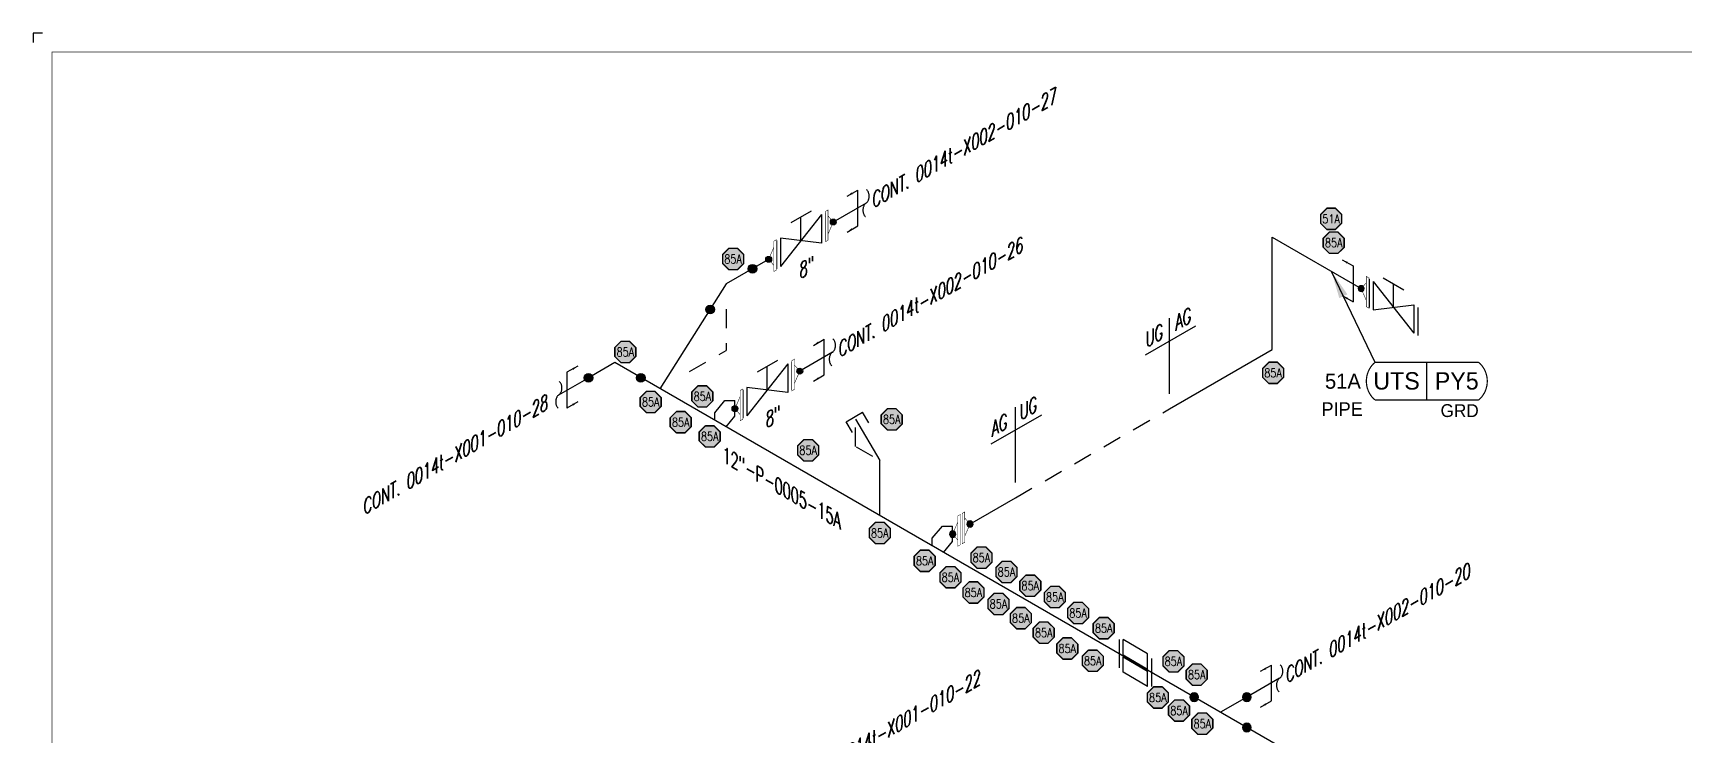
# Model space of a CAD drawing. Header units: inches. Extents: x 0.1 to 17.4, y 0.1 to 11.4.
# Drawn here: x 0.12 to 11.06, y 6.72 to 11.37 of the extents above; entities that cross this region are included whole.
import ezdxf
from ezdxf.enums import TextEntityAlignment as Align

# ---------------------------------------------------------------- set-up
doc = ezdxf.new("R2010")
doc.units = ezdxf.units.IN
doc.header["$MEASUREMENT"] = 0
doc.linetypes.add('HIDDEN2', pattern=[0.1875, 0.125, -0.0625])
for name, color, linetype in [('BORDER', 3, 'Continuous'), ('COMP', 1, 'Continuous'), ('Continuation', 7, 'Continuous'), ('DL', 20, 'Continuous'), ('FITTINGS', 4, 'Continuous'), ('PART_PCML', 7, 'Continuous'), ('PART_SelectedCML_UT', 132, 'Continuous'), ('PIPE-ANNO', 150, 'HIDDEN2'), ('TEXT', 7, 'Continuous'), ('UNAS.PIPE', 251, 'Continuous'), ('WELD POINTS', 41, 'Continuous')]:
    doc.layers.add(name, color=color, linetype=linetype)
doc.layers.add('PIPE', color=7, linetype='Continuous', lineweight=30)
doc.styles.add('CMLPAS', font='')
doc.styles.add('PART_Standard', font='romans', dxfattribs={"width": 0.8, "height": 0.09})
doc.styles.add('Richmond', font='arial.ttf')
doc.styles.add('SIMPLEX', font='ROMANS')
doc.styles.get("Standard").update_dxf_attribs({"font": 'arial.ttf'})
doc.styles.get('CMLPAS').set_extended_font_data('Cordia New')
doc.dimstyles.new('Richmond', dxfattribs={"dimtxt": 0.18, "dimasz": 0.18, "dimexe": 0.18, "dimexo": 0.0625, "dimgap": 0.09, "dimtad": 0, "dimtih": 1, "dimtoh": 1, "dimdec": 4, "dimzin": 0, "dimdsep": 46, "dimtxsty": 'Richmond', "dimcen": 0.09, "dimadec": 0, "dimazin": 0, "dimtfac": 1, "dimtdec": 4, "dimtofl": 0, "dimtmove": 0, "dimatfit": 3, "dimfxl": 1, "dimtolj": 1, "dimtzin": 0, "dimarcsym": 0})
doc.dimstyles.get("Standard").update_dxf_attribs({"dimtxt": 0.18, "dimasz": 0.18, "dimexe": 0.18, "dimexo": 0.0625, "dimgap": 0.09, "dimtad": 0, "dimtih": 1, "dimtoh": 1, "dimdec": 4, "dimzin": 0, "dimdsep": 46, "dimtxsty": 'Standard', "dimcen": 0.09, "dimadec": 0, "dimazin": 0, "dimtfac": 1, "dimtdec": 4, "dimtofl": 0, "dimtmove": 0, "dimatfit": 3, "dimfxl": 1, "dimtolj": 1, "dimtzin": 0, "dimarcsym": 0})

# ---------------------------------------------------------------- blocks, each defined once
blk = doc.blocks.new('Border')
at = {"layer": 'BORDER', "const_width": 0.005}
blk.add_lwpolyline([(0.25, 0.25), (17.25, 0.25), (17.25, 11.25), (0.25, 11.25)], close=True, dxfattribs=at)
blk = doc.blocks.new('1_Cont_330')
at = {"layer": 'Continuation', "style": 'PART_Standard', "oblique": 330, "width": 0.8}
blk.add_attdef('CONT.', (0, 0), '', height=0.09, rotation=330, dxfattribs=at)
blk = doc.blocks.new('1_BREAK-PIPE_PIPE_00')
at = {"color": 0, "linetype": 'ByBlock', "lineweight": -2}
for centre, major_axis in [((0.03, -0.092), (0, 0.101)), ((-0.03, 0.092), (0, -0.101))]:
    blk.add_ellipse(centre, major_axis=major_axis, ratio=0.711978, start_param=0.427466, end_param=3.141593, dxfattribs=at)
blk = doc.blocks.new('2_TEE_WELD_30')
at = {"linetype": 'ByBlock', "lineweight": -2}
h = blk.add_hatch(color=0, dxfattribs=at)
edge = h.paths.add_edge_path()
edge.add_arc((0, 0.201), 0.0286, 0, 360)
h = blk.add_hatch(color=0, dxfattribs=at)
edge = h.paths.add_edge_path()
edge.add_arc((0.174, 0.1), 0.0286, 0, 360)
h = blk.add_hatch(color=0, dxfattribs=at)
edge = h.paths.add_edge_path()
edge.add_arc((0, -0.201), 0.0286, 0, 360)
at = {"color": 0, "linetype": 'ByBlock', "lineweight": -2}
for centre in [(0, 0.201), (0.174, 0.1), (0, -0.201)]:
    blk.add_circle(centre, 0.0286, dxfattribs=at)
blk = doc.blocks.new('2_INSTRUMENT_THREAD_FLOW-ELEMENT_30')
at = {"color": 0, "linetype": 'ByBlock', "lineweight": -2}
for p, q in [((-0.081, 0.061), (0.081, 0.155)), ((0.081, 0.054), (0.081, 0.155)), ((0.108, 0.156), (0.108, -0.031)), ((-0.108, -0.156), (-0.108, 0.031)), ((-0.081, -0.04), (-0.081, 0.061)), ((0.081, 0.054), (-0.081, -0.04)), ((0.081, 0.04), (-0.081, -0.054)), ((0.081, -0.061), (0.081, 0.04)), ((-0.081, -0.155), (-0.081, -0.054)), ((-0.081, -0.155), (0.081, -0.061))]:
    blk.add_line(p, q, dxfattribs=at)
blk = doc.blocks.new('*U90')
blk.add_wipeout([(0.143, -0.087), (0.123, -0.052), (0.133, 0), (0.063, 0.052), (0.043, 0.087), (-0.01, 0.087), (0.01, 0.052), (0, 0), (0.07, -0.052), (0.09, -0.087)]).dxf.layer = 'COMP'
at = {"layer": 'WELD POINTS'}
h = blk.add_hatch(color=256, dxfattribs=at)
h.dxf.hatch_style = 1
h.paths.add_polyline_path([(0.021, 0, 1), (-0.021, 0, 1)])
h = blk.add_hatch(color=256, dxfattribs=at)
h.dxf.hatch_style = 1
h.paths.add_polyline_path([(0.154, 0, 1), (0.112, 0, 1)])
at = {"layer": 'COMP', "linetype": 'Continuous'}
for points, const_width in [([(0.01, 0.087), (-0.01, 0.087), (0.09, -0.087), (0.11, -0.087)], 0.003), ([(0.023, 0.087), (0.123, -0.087), (0.143, -0.087), (0.043, 0.087)], 0.00347)]:
    blk.add_lwpolyline(points, close=True, dxfattribs=dict(at, const_width=const_width))
at = {"layer": 'COMP'}
for points, const_width in [([(0.07, -0.052), (0, 0), (0.01, 0.052)], 0.003), ([(0.063, 0.052), (0.133, 0), (0.123, -0.052)], 0.00347)]:
    blk.add_lwpolyline(points, dxfattribs=dict(at, const_width=const_width))
at = {"layer": 'WELD POINTS'}
for centre in [(0, 0), (0.133, 0)]:
    blk.add_circle(centre, 0.021, dxfattribs=at)
blk = doc.blocks.new('3_VALVE_FLANGE_GATE_30')
at = {"color": 0, "linetype": 'ByBlock', "lineweight": -2}
blk.add_wipeout([(-0.162, -0.187), (-0.135, -0.172), (0, 0), (0.135, -0.016), (0.162, 0), (0.162, 0.187), (0.135, 0.172), (0, 0), (-0.135, 0.016), (-0.162, 0)], dxfattribs=at)
for p, q in [((0.135, 0.172), (-0.135, -0.172)), ((0.068, 0.195), (-0.068, 0.117)), ((0, 0), (0, 0.156)), ((0.135, 0.172), (0.135, -0.016)), ((0.162, 0.187), (0.162, 0)), ((-0.162, 0), (-0.162, -0.187)), ((-0.135, 0.016), (-0.135, -0.172)), ((0.135, -0.016), (-0.135, 0.016))]:
    blk.add_line(p, q, dxfattribs=at)
blk = doc.blocks.new('AM9A04')
at = {"linetype": 'Continuous', "const_width": 0.01}
blk.add_lwpolyline([(0, -0.289), (0, 0.289), (-0.05, 0.318), (-0.05, -0.26)], close=True, dxfattribs=at)
at = {"const_width": 0.01}
blk.add_lwpolyline([(-0.05, -0.144), (-0.15, 0.087), (-0.05, 0.202)], dxfattribs=at)
blk = doc.blocks.new('4_FLANGE_WELD_SINGLE')
blk.add_wipeout([(0, 0), (0.01, -0.052), (-0.01, -0.087), (0.01, -0.087), (0.11, 0.087), (0.09, 0.087), (0.07, 0.052)]).dxf.layer = 'COMP'
at = {"layer": 'WELD POINTS'}
h = blk.add_hatch(color=256, dxfattribs=at)
h.dxf.hatch_style = 1
h.paths.add_polyline_path([(-0.02, 0, 1), (0.019, 0, 1)])
blk.add_circle((0, 0), 0.0195, dxfattribs=at)
at = {"layer": 'COMP', "xscale": -0.3466300616258731, "yscale": 0.3466300616258731, "zscale": 0.3466300616258731, "rotation": 150}
blk.add_blockref('AM9A04', (0.06, 0), dxfattribs=at)
blk = doc.blocks.new('*U100')
at = {"layer": 'PIPE-ANNO', "linetype": 'Continuous'}
for p, q in [((-0.161, 0.357), (0.173, 0.55)), ((0, 0.1), (0, 0.6))]:
    blk.add_line(p, q, dxfattribs=at)
at = {"layer": 'TEXT', "style": 'PART_Standard', "oblique": 30, "width": 0.8}
blk.add_attdef('SPEC_1_30/30', (-0.158, 0.401), '', height=0.09, rotation=30, dxfattribs=at)
blk.add_attdef('SPEC_2_30/30', text='', height=0.09, rotation=30, dxfattribs=at).set_placement((0.143, 0.575), align=Align.RIGHT)
blk = doc.blocks.new('2_CAP_THREAD_PIPE_00')
at = {"color": 0, "linetype": 'ByBlock', "lineweight": -2}
for p, q in [((0, 0.063), (0.082, 0.063)), ((0.082, 0.063), (0.082, -0.063)), ((0, -0.063), (0.082, -0.063))]:
    blk.add_line(p, q, dxfattribs=at)
blk = doc.blocks.new('1_Text_30')
at = {"layer": 'TEXT', "style": 'PART_Standard', "oblique": 30, "width": 0.8}
blk.add_attdef('TEXT', (0, 0), '', height=0.09, rotation=30, dxfattribs=at)
blk = doc.blocks.new('2_WELD_SINGLE_00')
at = {"linetype": 'ByBlock', "lineweight": -2}
h = blk.add_hatch(color=0, dxfattribs=at)
edge = h.paths.add_edge_path()
edge.add_arc((0, 0), 0.0286, 0, 360)
at = {"color": 0, "linetype": 'ByBlock', "lineweight": -2}
blk.add_circle((0, 0), 0.0286, dxfattribs=at)
blk = doc.blocks.new('*U96')
at = {"layer": 'WELD POINTS'}
for p, rotation in [((0.174, 0.1), 120), ((-0.107, -0.17), 57.72465551783093)]:
    blk.add_blockref('2_WELD_SINGLE_00', p, dxfattribs=dict(at, rotation=rotation))
blk = doc.blocks.new('2_ELBOW_WELD_30')
at = {"linetype": 'ByBlock', "lineweight": -2}
h = blk.add_hatch(color=0, dxfattribs=at)
edge = h.paths.add_edge_path()
edge.add_arc((0.174, 0.1), 0.0286, 0, 360)
h = blk.add_hatch(color=0, dxfattribs=at)
edge = h.paths.add_edge_path()
edge.add_arc((0, -0.201), 0.0286, 0, 360)
at = {"color": 0, "linetype": 'ByBlock', "lineweight": -2}
for centre in [(0.174, 0.1), (0, -0.201)]:
    blk.add_circle(centre, 0.0286, dxfattribs=at)
blk = doc.blocks.new('1_Text_330')
at = {"layer": 'TEXT', "style": 'PART_Standard', "oblique": 330, "width": 0.8}
blk.add_attdef('3/4"', (0, 0), '', height=0.09, rotation=330, dxfattribs=at)
blk = doc.blocks.new('PART_PCML')
blk.add_hatch(color=0).paths.add_polyline_path([(-0.07, -0.029), (-0.029, -0.07), (0.029, -0.07), (0.07, -0.029), (0.07, 0.029), (0.029, 0.07), (-0.029, 0.07), (-0.07, 0.029)])
at = {"color": 7, "const_width": 0.009}
blk.add_lwpolyline([(-0.07, 0.029), (-0.029, 0.07), (0.029, 0.07), (0.07, 0.029), (0.07, -0.029), (0.029, -0.07), (-0.029, -0.07), (-0.07, -0.029), (-0.07, 0.029), (-0.029, 0.07)], dxfattribs=at)
at = {"color": 18, "true_color": 0x000000}
blk.add_lwpolyline([(-0.029, 0.07), (-0.07, 0.029), (-0.07, -0.029), (-0.029, -0.07), (0.029, -0.07), (0.07, -0.029), (0.07, 0.029), (0.029, 0.07)], close=True, dxfattribs=at)
at = {"color": 7, "true_color": 0xffffff, "style": 'SIMPLEX', "width": 0.8, "flags": 1}
for tag, p in [('CIRCUIT', (-0.094, 0.089)), ('DM', (-0.053, -0.133)), ('TYPE', (-0.075, -0.204))]:
    blk.add_attdef(tag, p, '', height=0.0586, dxfattribs=at)
at = {"color": 7, "true_color": 0xffffff, "style": 'SIMPLEX', "width": 0.8}
blk.add_attdef('DMDISP', text='', height=0.0586, dxfattribs=at).set_placement((0, 0), align=Align.MIDDLE_CENTER)
blk = doc.blocks.new('CMLPAS')
at = {"const_width": 0.008}
blk.add_lwpolyline([(0.063, 0.125, 0.454441), (0.063, -0.125), (0.75, -0.125, 0.454441), (0.75, 0.125)], format="xyb", close=True, dxfattribs=at)
blk.add_lwpolyline([(0.406, -0.125), (0.406, 0.125)], dxfattribs=at)
at = {"style": 'CMLPAS', "flags": 1}
for tag, p in [('STATE', (0.75, 0.623)), ('DL', (0.75, 0.482)), ('CIRCUIT', (0.75, 0.341)), ('SUBSINTERVAL(MONTHS)', (-0.025, -0.335)), ('OLD_ID', (0.75, -0.337)), ('OLD_NDE', (0.75, -0.478)), ('OLD_ENTY', (0.741, -0.636)), ('SIZE', (0.747, -0.761)), ('SPEC', (0.747, -0.902)), ('JUSTIFY', (0.747, -1.043)), ('COMMENTS', (0.747, -1.185)), ('OLD_ASSET', (0.75, -1.326)), ('SCHED', (0.737, -1.469)), ('NOM_THICK', (0.752, -1.61)), ('CORR_ALLOW', (0.763, -1.745)), ('TML_STATUS', (0.772, -1.878)), ('FLOW_ORDER', (0.778, -2.13))]:
    blk.add_attdef(tag, text='', height=0.1, dxfattribs=at).set_placement(p, align=Align.MIDDLE_RIGHT)
at = {"style": 'CMLPAS'}
for tag, height, p in [('CHILD', 0.25, (0.75, 0.269)), ('###', 0.115, (0.75, 0.002)), ('ACCESS', 0.085, (0.75, -0.195))]:
    blk.add_attdef(tag, text='', height=height, dxfattribs=at).set_placement(p, align=Align.MIDDLE_RIGHT)
at = {"color": 152, "style": 'CMLPAS'}
for tag, height, p in [('SPECIAL', 0.085, (0.405, 0.19)), ('DM-TYPE', 0.1, (-0.03, 0)), ('COMP', 0.09, (-0.017, -0.185))]:
    blk.add_attdef(tag, text='', height=height, dxfattribs=at).set_placement(p, align=Align.MIDDLE_RIGHT)
at = {"style": 'CMLPAS'}
blk.add_attdef('NDE', text='', height=0.115, dxfattribs=at).set_placement((0.206, 0.002), align=Align.MIDDLE_CENTER)
blk = doc.blocks.new('*U117')
at = {"color": 20, "linetype": 'ByBlock', "ltscale": 0.7}
blk.add_line((0.054, 0.15), (0.054, -0.087), dxfattribs=at)
for points in [[(0.126, 0.191), (0.054, 0.15)], [(0.126, -0.046), (0.054, -0.087)]]:
    blk.add_leader(points, dimstyle='Richmond', override={"dimasz": 0.04, "dimgap": 0.09, "dimtad": 0}, dxfattribs=at)
blk = doc.blocks.new('*U119')
at = {"color": 20, "linetype": 'ByBlock', "ltscale": 0.7}
blk.add_line((0.054, 0.15), (0.054, -0.087), dxfattribs=at)
for points in [[(0.126, 0.191), (0.054, 0.15)], [(0.126, -0.046), (0.054, -0.087)]]:
    blk.add_leader(points, dimstyle='Richmond', override={"dimasz": 0.04, "dimgap": 0.09, "dimtad": 0}, dxfattribs=at)
blk = doc.blocks.new('*U116')
at = {"color": 20, "linetype": 'ByBlock', "ltscale": 0.7}
blk.add_line((-0.054, 0.15), (-0.054, -0.087), dxfattribs=at)
for points in [[(-0.126, 0.191), (-0.054, 0.15)], [(-0.126, -0.046), (-0.054, -0.087)]]:
    blk.add_leader(points, dimstyle='Richmond', override={"dimasz": 0.04, "dimgap": 0.09, "dimtad": 0}, dxfattribs=at)

msp = doc.modelspace()

# ---------------------------------------------------------------- linework, layer by layer
for p, q in [((0.125, 11.375), (0.125, 11.312)), ((0.188, 11.375), (0.125, 11.375))]:
    msp.add_line(p, q)
at = {"layer": 'FITTINGS', "linetype": 'Continuous'}
for p, q in [((4.638, 8.86), (4.705, 8.94)), ((4.638, 8.81), (4.638, 8.86)), ((4.705, 8.94), (4.772, 8.94)), ((4.772, 8.837), (4.772, 8.94)), ((4.713, 8.767), (4.772, 8.837))]:
    msp.add_line(p, q, dxfattribs=at)
at = {"layer": 'PIPE'}
for p, q in [((8.328, 9.278), (8.328, 10.022)), ((8.328, 10.022), (8.918, 9.682)), ((3.976, 9.192), (3.823, 9.103)), ((7.65, 8.886), (8.328, 9.278)), ((4.772, 8.887), (5.19, 9.129)), ((5.57, 8.817), (5.731, 8.543)), ((5.731, 8.179), (5.731, 8.543)), ((8.161, 6.976), (7.987, 6.876))]:
    msp.add_line(p, q, dxfattribs=at)
at = {"layer": 'PIPE', "linetype": 'HIDDEN2'}
msp.add_line((6.63, 8.297), (7.65, 8.886), dxfattribs=at)
at = {"layer": 'PIPE-ANNO'}
for p, q in [((4.714, 9.546), (4.714, 9.273)), ((4.472, 9.133), (4.714, 9.273)), ((5.57, 8.636), (5.57, 8.764)), ((5.685, 8.57), (5.57, 8.636))]:
    msp.add_line(p, q, dxfattribs=at)
at = {"layer": 'UNAS.PIPE'}
for p, q in [((3.606, 8.978), (3.823, 9.103)), ((8.378, 7.101), (8.161, 6.976))]:
    msp.add_line(p, q, dxfattribs=at)

# ---------------------------------------------------------------- block references
msp.add_blockref('1_Text_330', (4.69, 8.537)).add_auto_attribs({'3/4"': '12"-P-0005-15A'})
at = {"layer": 'DL'}
msp.add_blockref('*U117', (3.606, 8.978), dxfattribs=at)
at = {"layer": 'DL', "rotation": 180}
msp.add_blockref('*U119', (8.378, 7.101), dxfattribs=at)
at = {"layer": 'FITTINGS', "xscale": -1, "yscale": -1, "rotation": 300.4541174426833}
msp.add_blockref('2_CAP_THREAD_PIPE_00', (5.604, 8.76), dxfattribs=at)
at = {"layer": 'PART_PCML', "color": 96}
msp.add_blockref('PART_PCML', (8.719, 10.144), dxfattribs=at).add_auto_attribs({'DMDISP': '51A'})
at = {"layer": 'PART_PCML', "color": 13}
for p in [(4.76, 9.878), (8.736, 9.986), (4.046, 9.262), (8.335, 9.124), (4.214, 8.931), (4.413, 8.797), (5.81, 8.816), (5.257, 8.611), (5.731, 8.063), (6.57, 7.805), (6.199, 7.77), (6.727, 7.714), (6.351, 7.669), (6.517, 7.593), (6.89, 7.639), (6.665, 7.499), (7.044, 7.533), (6.816, 7.403), (6.972, 7.298), (7.141, 7.217), (7.675, 7.213), (7.829, 7.125), (7.712, 6.887), (7.866, 6.8)]:
    msp.add_blockref('PART_PCML', p, dxfattribs=at).add_auto_attribs({'DMDISP': '85A'})
at = {"layer": 'PART_SelectedCML_UT'}
msp.add_blockref('CMLPAS', (8.946, 9.069), dxfattribs=at).add_auto_attribs({'###': 'PY5', 'NDE': 'UTS', 'DM-TYPE': '51A', 'COMP': 'PIPE', 'ACCESS': 'GRD'})
at = {"layer": 'PIPE'}
ref = msp.add_blockref('1_Cont_330', (4.342, 9.49), dxfattribs=dict(at, xscale=-1))
ref.add_attrib('CONT.', 'CONT. 0014t-X002-010-27', dxfattribs={"layer": 'Continuation', "height": 0.09, "rotation": 30, "style": 'PART_Standard', "oblique": 30, "width": 0.8}).set_placement((5.661, 10.252), align=Align.MIDDLE_LEFT)
ref = msp.add_blockref('1_Cont_330', (2.195, 8.163), dxfattribs=dict(at, xscale=-1))
ref.add_attrib('CONT.', 'CONT. 0014t-X001-010-28', dxfattribs={"layer": 'Continuation', "height": 0.09, "rotation": 30, "style": 'PART_Standard', "oblique": 30, "width": 0.8}).set_placement((3.513, 8.925), align=Align.MIDDLE_RIGHT)
ref = msp.add_blockref('1_Cont_330', (7.081, 6.343), dxfattribs=dict(at, xscale=-1))
ref.add_attrib('CONT.', 'CONT. 0014t-X002-010-20', dxfattribs={"layer": 'Continuation', "height": 0.09, "rotation": 30, "style": 'PART_Standard', "oblique": 30, "width": 0.8}).set_placement((8.399, 7.105), align=Align.MIDDLE_LEFT)
ref = msp.add_blockref('1_Cont_330', (3.838, 5.635), dxfattribs=dict(at, xscale=-1))
ref.add_attrib('CONT.', 'CONT. 0014t-X001-010-22', dxfattribs={"layer": 'Continuation', "height": 0.09, "rotation": 30, "style": 'PART_Standard', "oblique": 30, "width": 0.8}).set_placement((5.157, 6.396), align=Align.MIDDLE_LEFT)
at = {"layer": 'PIPE-ANNO', "xscale": 0.5000000000000001, "yscale": 0.5000000000000001, "zscale": 0.5000000000000001, "rotation": 180}
for p in [(5.64, 10.248), (5.417, 9.26), (8.378, 7.101)]:
    msp.add_blockref('1_BREAK-PIPE_PIPE_00', p, dxfattribs=at)
at = {"layer": 'PIPE-ANNO'}
for p, values in [((7.65, 8.886), {'SPEC_1_30/30': 'UG', 'SPEC_2_30/30': 'AG'}), ((6.63, 8.297), {'SPEC_1_30/30': 'AG', 'SPEC_2_30/30': 'UG'})]:
    msp.add_blockref('*U100', p, dxfattribs=at).add_auto_attribs(values)
at = {"layer": 'PIPE-ANNO', "xscale": 0.5000000000000001, "yscale": 0.5000000000000001, "zscale": 0.5000000000000001}
msp.add_blockref('1_BREAK-PIPE_PIPE_00', (3.606, 8.978), dxfattribs=at)
at = {"layer": 'WELD POINTS', "rotation": 300.0000000000001}
msp.add_blockref('2_ELBOW_WELD_30', (3.976, 9.192), dxfattribs=at)
at = {"layer": 'WELD POINTS', "yscale": -1, "rotation": 59.99999999999999}
msp.add_blockref('2_TEE_WELD_30', (7.987, 6.876), dxfattribs=at)

# ---------------------------------------------------------------- wipeouts: each hides what was drawn before it
msp.add_wipeout([(6.078, 8.029), (6.145, 8.108), (6.212, 8.108), (6.212, 8.006), (6.145, 7.926), (6.078, 7.928)]).dxf.layer = 'PIPE'

# ---------------------------------------------------------------- next in the draw order: linework, layer by layer
at = {"layer": 'FITTINGS', "linetype": 'Continuous'}
for p, q in [((6.078, 8.029), (6.145, 8.108)), ((6.145, 8.108), (6.212, 8.108)), ((6.212, 8.006), (6.212, 8.108)), ((6.078, 7.979), (6.078, 8.029)), ((6.153, 7.935), (6.212, 8.006))]:
    msp.add_line(p, q, dxfattribs=at)
at = {"layer": 'PIPE'}
for p, q in [((9.141, 6.21), (3.976, 9.192)), ((6.212, 8.056), (6.63, 8.297))]:
    msp.add_line(p, q, dxfattribs=at)

# ---------------------------------------------------------------- next in the draw order: block references
at = {"layer": 'BORDER'}
msp.add_blockref('Border', (0, 0), dxfattribs=at)

# ---------------------------------------------------------------- next in the draw order: block references
at = {"layer": 'FITTINGS'}
for p in [(5.209, 10), (4.986, 9.011)]:
    msp.add_blockref('3_VALVE_FLANGE_GATE_30', p, dxfattribs=at)
at = {"layer": 'FITTINGS', "xscale": -1}
for name, p in [('3_VALVE_FLANGE_GATE_30', (9.132, 9.558)), ('2_INSTRUMENT_THREAD_FLOW-ELEMENT_30', (7.423, 7.202))]:
    msp.add_blockref(name, p, dxfattribs=at)
at = {"layer": 'PIPE', "xscale": -1, "rotation": 209.9999999999999}
msp.add_blockref('*U90', (6.213, 8.056), dxfattribs=at)

# ---------------------------------------------------------------- next in the draw order: linework, layer by layer
at = {"layer": 'PIPE'}
msp.add_line((5.047, 9.906), (4.714, 9.714), dxfattribs=at)
at = {"layer": 'UNAS.PIPE'}
msp.add_line((5.64, 10.248), (5.423, 10.123), dxfattribs=at)

# ---------------------------------------------------------------- next in the draw order: block references
at = {"xscale": -1, "rotation": 150}
msp.add_blockref('4_FLANGE_WELD_SINGLE', (8.918, 9.682), dxfattribs=at)
for p, rotation in [((5.201, 9.135), 209.9999999999999), ((4.772, 8.887), 29.99999999999984)]:
    msp.add_blockref('4_FLANGE_WELD_SINGLE', p, dxfattribs=dict(rotation=rotation))
at = {"layer": 'PART_PCML', "color": 13}
for p in [(6.028, 7.879), (6.404, 7.9), (7.213, 7.433), (7.572, 6.974)]:
    msp.add_blockref('PART_PCML', p, dxfattribs=at).add_auto_attribs({'DMDISP': '85A'})
at = {"layer": 'PIPE'}
ref = msp.add_blockref('1_Text_30', (5.226, 9.811), dxfattribs=at)
ref.add_attrib('TEXT', '8"', dxfattribs={"layer": 'TEXT', "height": 0.09, "rotation": 30, "style": 'PART_Standard', "oblique": 30, "width": 0.8}).set_placement((5.226, 9.811), align=Align.MIDDLE_CENTER)
ref = msp.add_blockref('1_Text_30', (5.003, 8.822), dxfattribs=at)
ref.add_attrib('TEXT', '8"', dxfattribs={"layer": 'TEXT', "height": 0.09, "rotation": 30, "style": 'PART_Standard', "oblique": 30, "width": 0.8}).set_placement((5.003, 8.822), align=Align.MIDDLE_CENTER)

# ---------------------------------------------------------------- next in the draw order: linework, layer by layer
msp.add_line((4.714, 9.714), (4.275, 9.019), dxfattribs=at)
at = {"layer": 'UNAS.PIPE'}
msp.add_line((5.417, 9.26), (5.201, 9.135), dxfattribs=at)

# ---------------------------------------------------------------- next in the draw order: block references
for p, rotation in [((5.423, 10.123), 209.9999999999999), ((4.995, 9.876), 29.99999999999984)]:
    msp.add_blockref('4_FLANGE_WELD_SINGLE', p, dxfattribs=dict(rotation=rotation))
at = {"layer": 'DL'}
msp.add_blockref('*U116', (8.918, 9.682), dxfattribs=at)
at = {"layer": 'DL', "rotation": 180}
msp.add_blockref('*U119', (5.417, 9.26), dxfattribs=at)
at = {"layer": 'PART_PCML', "color": 13}
for p in [(4.556, 8.968), (4.605, 8.703)]:
    msp.add_blockref('PART_PCML', p, dxfattribs=at).add_auto_attribs({'DMDISP': '85A'})

# ---------------------------------------------------------------- next in the draw order: leaders
at = {"layer": 'PART_SelectedCML_UT'}
msp.add_leader([(8.722, 9.794), (9.009, 9.194)], dimstyle='Standard', dxfattribs=at)

# ---------------------------------------------------------------- next in the draw order: block references
at = {"layer": 'DL', "rotation": 180}
msp.add_blockref('*U119', (5.64, 10.248), dxfattribs=at)
at = {"layer": 'PIPE'}
ref = msp.add_blockref('1_Cont_330', (4.12, 8.502), dxfattribs=dict(at, xscale=-1))
ref.add_attrib('CONT.', 'CONT. 0014t-X002-010-26', dxfattribs={"layer": 'Continuation', "height": 0.09, "rotation": 30, "style": 'PART_Standard', "oblique": 30, "width": 0.8}).set_placement((5.438, 9.263), align=Align.MIDDLE_LEFT)
at = {"layer": 'WELD POINTS'}
msp.add_blockref('*U96', (4.714, 9.714), dxfattribs=at)

doc.saveas('drawing.dxf')
